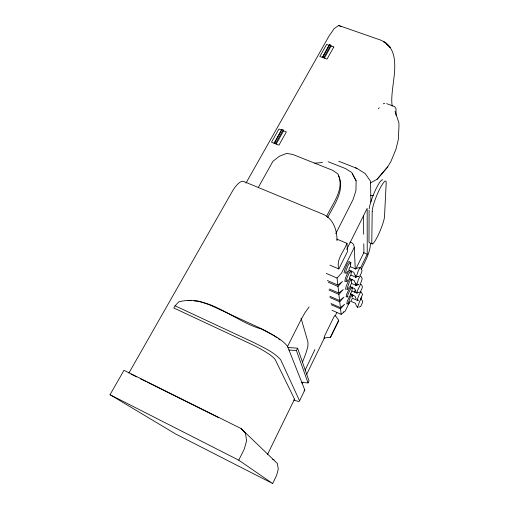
<?xml version="1.0" encoding="UTF-8"?>
<svg xmlns="http://www.w3.org/2000/svg" width="509" height="509" viewBox="0 0 509 509"><rect width="100%" height="100%" fill="white"/><g stroke="black" fill="none" stroke-linecap="round" stroke-linejoin="round"><path stroke-width="0.76" d="M369.108 210.052L368.98 241.489A15.569 2.399 -67.4 0 0 369.458 242.748L372.232 243.894M370.507 243.614C370.049 252.769 365.246 261.162 361.345 269.248M370.896 201.997L370.552 181.236L365.157 173.563L356.917 168.377L338.739 161.226M328.165 161.728L345.649 168.638L351.789 172.519L356.122 180.765L355.95 190.557L353.119 199.477L335.749 233.701M392.229 106.133C388.831 87.064 405.858 51.135 380.789 40.154L338.682 25.45L334.197 28.606L329.03 36.044L245.968 183.106M356.217 285.46L351.445 283.405L351.84 279.288L351.013 279.377L349.18 282.457L346.788 289.608L347.641 289.449L348.729 287.61M356.548 293.025L351.91 291.014L352.292 287L351.974 288.387M355.498 268.892L350.427 266.735L350.847 262.396L349.963 262.389L348.01 265.59L346.145 270.12L345.477 273.276L346.387 273.218L347.545 271.297M355.861 277.24L350.943 275.127L351.344 270.903L351.013 272.417M396.021 115.301L396.04 108.881L394.647 106.572L386.675 103.632M344.078 273.117L344.784 269.751L346.775 264.915L348.862 261.505L349.81 261.518M358.565 276.527L356.262 276.781L355.04 275.312L353.825 272.309L348.754 270.133L349.549 267.74L350.427 266.735M350.434 264.292L350.847 262.396M345.471 289.456L346.145 286.363L348.016 281.821L349.976 278.544M357.286 284.811L356.605 284.919L355.416 283.488L354.239 280.561L349.32 278.436L350.09 276.132L350.943 275.127M357.598 292.802L356.943 292.942L357.509 290.55L360.461 284.442L361.104 284.34L362.02 285.613L362.376 286.987L362.033 288.412L360.283 292.032L356.943 292.942L355.791 291.549L354.646 288.698L349.874 286.624L351.445 283.405M351.515 280.739L351.84 279.288M356.135 298.961L355.021 296.181L350.383 294.151L351.91 291.014M356.262 276.781L358.419 270.406L360.009 267.728L360.69 267.702L362.045 270.489L361.193 273.39L359.818 275.865M358.158 307.092L357.541 307.296L356.453 305.966L355.377 303.249L350.866 301.277L352.355 298.21L356.86 300.176M352.101 296.97L352.565 294.959M356.605 284.919L358.699 278.773L360.238 276.145L360.894 276.082L362.211 278.798L361.384 281.623L360.054 284.009M324.055 338.027L324.946 335.234L334.031 316.636L335.151 315.332L338.701 320.225L337.989 322.178L330.602 337.193L324.055 338.027L324.513 337.709M358.832 300.145L357.254 300.323L357.802 298.019L359.227 294.59L360.671 292.071L361.288 291.931L362.529 294.514L360.499 299.413L361.753 297.199M357.541 307.296L359.462 301.754L360.868 299.279L361.466 299.114L362.675 301.633L362.344 302.95L360.696 306.393L359.08 307.124M330.316 337.48L338.701 320.225M302.562 361.956L305.909 353.322L307.869 346.559L308.015 342.252L301.042 318.1M281.846 129.49L274.173 143.252L281.846 129.49L283.093 129.98L283.615 130.819L286.357 131.888L278.945 145.141L271.513 142.196L278.951 129L281.604 130.03M314.931 349.537L305.126 370.164M322.706 56.773L322.407 57.422L329.52 44.658L330.729 45.091L331.162 46.02L324.373 58.128L323.928 57.212L322.706 56.773L329.52 44.658M272.69 483.55L276.622 475.355L278.283 469.094L277.335 463.444L241.081 428.553L123.986 370.304L110.027 394.704L175.656 433.999L272.69 483.55L238.74 460.168L110.027 394.704M301.423 382.405L308.053 382.921L309.027 380.923L297.606 348.207L288.145 347.482M294.113 400.278L298.815 401.506L299.572 400.812L304.815 390.021L287.509 346.273C280.803 338.071 270.546 333.879 261.403 329.024C234.859 321.745 208.232 293.916 178.742 301.869L175.058 305.807L173.798 307.99L251.23 344.173A23.389 3.716 27.3 0 1 275.318 359.812L294.526 399.151L267.448 454.594M349.651 301.952L345.229 311.075L341.164 314.352L332.021 310.293M352.031 297.046L353.049 294.94M354.41 292.134L355.435 290.028M302.231 383.379L302.925 381.96M306.73 374.166L324.386 338.014M335.119 316.044L336.85 312.501M360.639 267.734L367.237 254.207L367.167 208.416L346.744 249.378M355.899 268.879L363.916 252.515L363.801 243.798M349.938 242.15L351.426 242.411L353.685 244.492L354.283 247.38L341.628 272.926L337.06 278.067L337.855 285.059L327.395 280.516M308.053 382.921L296.435 350.561L297.606 348.207M329.94 265.138L338.841 268.956L347.539 251.471L346.992 243.366L336.729 239.058M346.992 243.366C343.849 251.65 335.87 259.405 338.841 268.956M238.74 460.168L244.237 449.173L246.611 440.794L245.44 433.254L241.081 428.553M287.299 346.979L301.417 318.939L305.12 312.443L309.122 306.927M327.662 217.629C333.987 204.764 345.586 190.073 338.339 175.096M326.543 216.605C332.46 203.549 345.312 188.903 337.766 173.811L332.835 170.388L292.63 154.399L286.58 153.432L279.466 156.212L272.875 161.353L258.298 187.484M283.615 130.819L276.196 144.053L275.655 143.226L283.093 129.98M323.928 57.212L330.729 45.091M128.911 373.008L231.977 191.95A21.575 7.247 -67.3 0 1 243.569 181.408L322.719 214.124C333.35 218.488 337.123 230.151 337.022 240.776M350.122 301.519L348.754 303.879L347.959 304.108L350.224 297.428L351.948 294.463M350.968 293.674L347.354 301.105L346.712 303.956L347.564 303.714M351.496 287.133L348.01 294.278L347.392 297.059L348.213 296.868M350.485 286.319L346.769 293.941L346.107 296.906L346.992 296.702M348.143 279.511L347.017 281.394L346.139 281.502L346.788 278.474L348.601 274.084L350.491 270.947M349.422 270.088L347.399 273.435L345.471 278.118L344.778 281.343L345.726 281.229M370.361 182.96L377.093 179.283L387.737 166.857L391.052 161.149L395.951 149.264L398.35 139.383L398.973 126.086L398.865 122.701L395.016 111.204M387.737 166.857L377.093 179.283M329.412 288.966L338.752 293.044L338.014 286.478L342.436 281.502L337.855 285.059M329.838 296.276L339.605 300.564L338.905 294.38L343.2 289.564L338.752 293.044M331.003 303.504L340.406 307.652L339.745 301.824L343.912 297.154L339.605 300.564M341.164 314.352L340.54 308.842L344.593 304.312L340.406 307.652M304.013 390.817L304.815 390.021M343.276 312.055L343.779 311.852M355.231 268.905L358.139 267.817L360.009 267.728M355.6 277.265L358.425 276.222M355.969 285.504L358.705 284.512M357.254 300.323L357.884 300.145M358.279 284.735L358.839 284.646M370.533 195.583L373.307 195.31M314.689 163.16L322.534 162.524M288.902 350.007L296.435 350.561M188.031 300.31L191.034 300.552M194.037 300.794L198.542 301.156L209.53 304.808L259.698 327.911A23.217 4.218 27.3 0 1 276.871 337.613M355.505 167.83L356.917 168.377M274.408 142.73L275.655 143.226M363.591 252.68L367.237 254.207M326.333 273.428L337.06 278.067M328.305 282.26L338.014 286.478M328.897 290.003L338.905 294.38M330.029 297.549L339.745 301.824M331.187 304.706L340.54 308.842M175.058 305.807L254.277 342.742C263.477 347.628 273.657 351.846 280.707 359.78L299.572 400.812M338.682 25.45L341.176 26.633M131.042 374.07L136.724 376.895M140.274 378.664L145.956 381.489M147.381 382.195L214.143 415.414A24.127 1.438 27.3 0 1 218.781 417.762M272.627 459.194L274.046 459.901M385.109 42.991L383.309 41.439L386.102 43.08L390.511 47.649L386.312 44.029M352.432 173.983L356.122 180.765M354.283 247.38L355.237 268.79M355.517 275.14L355.619 277.52M355.867 283.068L355.976 285.447M363.451 216.051L363.68 234.28M378.384 108.811A43.927 8.729 -68.7 0 1 379.23 107.736M383.296 103.849A43.927 8.729 -68.7 0 1 384.759 103.244M369.203 208.747A17.204 2.901 -67.9 0 1 375.489 189.997A17.204 2.901 -67.9 0 1 382.736 179.912M294.526 399.151A18.566 2.335 27 0 1 293.916 399.858M278.188 338.568A23.217 4.218 27.3 0 1 279.918 339.929M372.2 211.286L371.78 242.64A15.582 2.341 -67.4 0 0 377.945 235.629A15.582 2.341 -67.4 0 0 384.505 216.567L386.197 183.017A17.223 2.831 -67.8 0 0 379.447 189.539A17.223 2.831 -67.8 0 0 372.2 211.286M333.821 46.968L327.045 59.095L319.817 56.486L326.625 44.404L333.821 46.968"/></g></svg>
